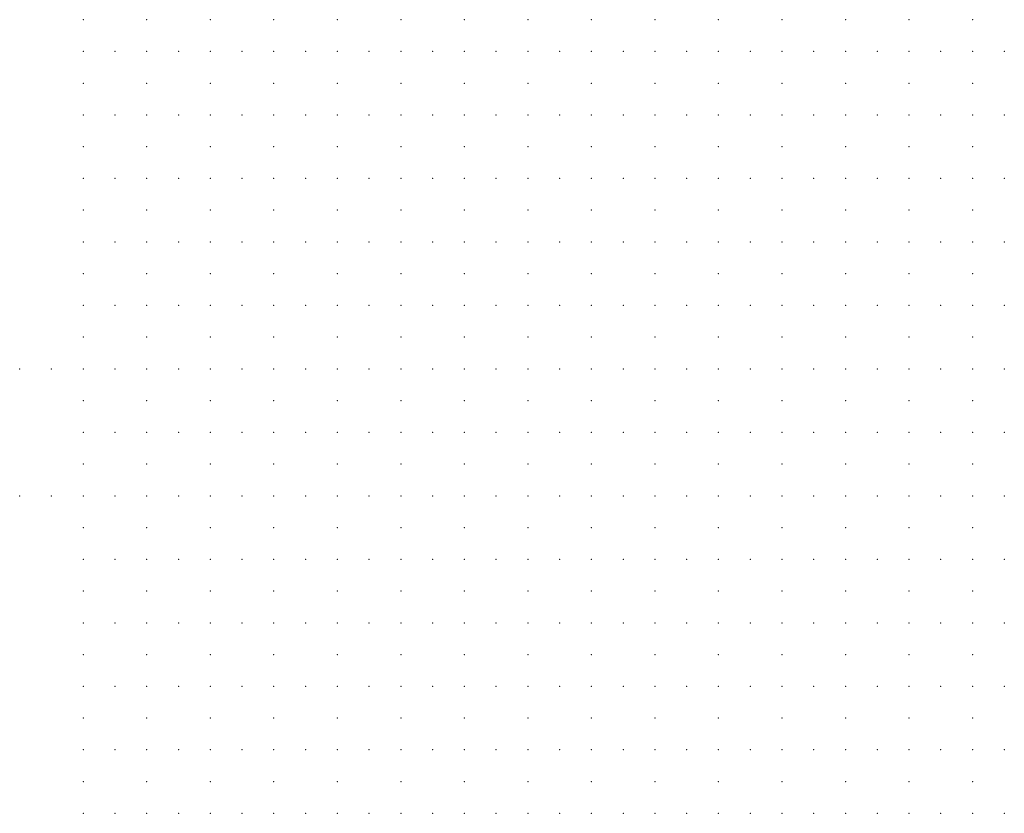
# Model space of a CAD drawing. Header units: metres. Extents: x 6576070.5 to 6576073.6, y 5593346.7 to 5593357.1.
# Drawn here: x 6576070.539 to 6576072.089, y 5593354.469 to 5593355.719 of the extents above; entities that cross this region are included whole.
import ezdxf

# ---------------------------------------------------------------- set-up
doc = ezdxf.new("R2010")
doc.units = ezdxf.units.M
doc.header["$MEASUREMENT"] = 0
doc.layers.add('siatka_5x5cm', color=1, linetype='CONTINUOUS', lineweight=13)

msp = doc.modelspace()

# ---------------------------------------------------------------- linework, layer by layer
at = {"layer": 'siatka_5x5cm'}
for p in [(6576070.6387, 5593355.7187, 0.008), (6576070.7387, 5593355.7187, 0.008), (6576070.8387, 5593355.7187, 0.008), (6576070.9387, 5593355.7187, 0.009), (6576071.0387, 5593355.7187, 0.008), (6576071.1387, 5593355.7187, 0.009), (6576071.2387, 5593355.7187, 0.009), (6576071.3387, 5593355.7187, 0.009), (6576071.4387, 5593355.7187, 0.009), (6576071.5387, 5593355.7187, 0.009), (6576071.6387, 5593355.7187, 0.009), (6576071.7387, 5593355.7187, 0.009), (6576071.8387, 5593355.7187, 0.008), (6576071.9387, 5593355.7187, 0.009), (6576072.0387, 5593355.7187, 0.009), (6576070.6387, 5593355.6687, 0.008), (6576070.6387, 5593355.6687, 0.008), (6576070.6887, 5593355.6687, 0.008), (6576070.7387, 5593355.6687, 0.009), (6576070.7387, 5593355.6687, 0.009), (6576070.7887, 5593355.6687, 0.009), (6576070.8387, 5593355.6687, 0.01), (6576070.8387, 5593355.6687, 0.01), (6576070.8887, 5593355.6687, 0.009), (6576070.9387, 5593355.6687, 0.009), (6576070.9387, 5593355.6687, 0.009), (6576070.9887, 5593355.6687, 0.009), (6576071.0387, 5593355.6687, 0.008), (6576071.0387, 5593355.6687, 0.008), (6576071.0887, 5593355.6687, 0.008), (6576071.1387, 5593355.6687, 0.008), (6576071.1387, 5593355.6687, 0.008), (6576071.1887, 5593355.6687, 0.009), (6576071.2387, 5593355.6687, 0.009), (6576071.2387, 5593355.6687, 0.009), (6576071.2887, 5593355.6687, 0.009), (6576071.3387, 5593355.6687, 0.009), (6576071.3387, 5593355.6687, 0.009), (6576071.3887, 5593355.6687, 0.009), (6576071.4387, 5593355.6687, 0.01), (6576071.4387, 5593355.6687, 0.01), (6576071.4887, 5593355.6687, 0.009), (6576071.5387, 5593355.6687, 0.009), (6576071.5387, 5593355.6687, 0.009), (6576071.5887, 5593355.6687, 0.009), (6576071.6387, 5593355.6687, 0.009), (6576071.6387, 5593355.6687, 0.009), (6576071.6887, 5593355.6687, 0.009), (6576071.7387, 5593355.6687, 0.009), (6576071.7387, 5593355.6687, 0.009), (6576071.7887, 5593355.6687, 0.008), (6576071.8387, 5593355.6687, 0.008), (6576071.8387, 5593355.6687, 0.008), (6576071.8887, 5593355.6687, 0.009), (6576071.9387, 5593355.6687, 0.01), (6576071.9387, 5593355.6687, 0.01), (6576071.9887, 5593355.6687, 0.009), (6576072.0387, 5593355.6687, 0.009), (6576072.0387, 5593355.6687, 0.009), (6576072.0887, 5593355.6687, 0.009), (6576070.6387, 5593355.6187, 0.008), (6576070.7387, 5593355.6187, 0.009), (6576070.8387, 5593355.6187, 0.009), (6576070.9387, 5593355.6187, 0.009), (6576071.0387, 5593355.6187, 0.008), (6576071.1387, 5593355.6187, 0.009), (6576071.2387, 5593355.6187, 0.009), (6576071.3387, 5593355.6187, 0.008), (6576071.4387, 5593355.6187, 0.009), (6576071.5387, 5593355.6187, 0.008), (6576071.6387, 5593355.6187, 0.009), (6576071.7387, 5593355.6187, 0.009), (6576071.8387, 5593355.6187, 0.008), (6576071.9387, 5593355.6187, 0.009), (6576072.0387, 5593355.6187, 0.009), (6576070.6387, 5593355.5687, 0.008), (6576070.6387, 5593355.5687, 0.008), (6576070.6887, 5593355.5687, 0.008), (6576070.7387, 5593355.5687, 0.009), (6576070.7387, 5593355.5687, 0.009), (6576070.7887, 5593355.5687, 0.009), (6576070.8387, 5593355.5687, 0.009), (6576070.8387, 5593355.5687, 0.009), (6576070.8887, 5593355.5687, 0.009), (6576070.9387, 5593355.5687, 0.009), (6576070.9387, 5593355.5687, 0.009), (6576070.9887, 5593355.5687, 0.009), (6576071.0387, 5593355.5687, 0.009), (6576071.0387, 5593355.5687, 0.009), (6576071.0887, 5593355.5687, 0.009), (6576071.1387, 5593355.5687, 0.009), (6576071.1387, 5593355.5687, 0.009), (6576071.1887, 5593355.5687, 0.009), (6576071.2387, 5593355.5687, 0.009), (6576071.2387, 5593355.5687, 0.009), (6576071.2887, 5593355.5687, 0.008), (6576071.3387, 5593355.5687, 0.007), (6576071.3387, 5593355.5687, 0.007), (6576071.3887, 5593355.5687, 0.008), (6576071.4387, 5593355.5687, 0.009), (6576071.4387, 5593355.5687, 0.009), (6576071.4887, 5593355.5687, 0.008), (6576071.5387, 5593355.5687, 0.007), (6576071.5387, 5593355.5687, 0.007), (6576071.5887, 5593355.5687, 0.009), (6576071.6387, 5593355.5687, 0.01), (6576071.6387, 5593355.5687, 0.01), (6576071.6887, 5593355.5687, 0.009), (6576071.7387, 5593355.5687, 0.009), (6576071.7387, 5593355.5687, 0.009), (6576071.7887, 5593355.5687, 0.009), (6576071.8387, 5593355.5687, 0.009), (6576071.8387, 5593355.5687, 0.009), (6576071.8887, 5593355.5687, 0.009), (6576071.9387, 5593355.5687, 0.009), (6576071.9387, 5593355.5687, 0.009), (6576071.9887, 5593355.5687, 0.009), (6576072.0387, 5593355.5687, 0.01), (6576072.0387, 5593355.5687, 0.01), (6576072.0887, 5593355.5687, 0.009), (6576070.6387, 5593355.5187, 0.008), (6576070.7387, 5593355.5187, 0.008), (6576070.8387, 5593355.5187, 0.008), (6576070.9387, 5593355.5187, 0.008), (6576071.0387, 5593355.5187, 0.008), (6576071.1387, 5593355.5187, 0.008), (6576071.2387, 5593355.5187, 0.009), (6576071.3387, 5593355.5187, 0.008), (6576071.4387, 5593355.5187, 0.009), (6576071.5387, 5593355.5187, 0.008), (6576071.6387, 5593355.5187, 0.008), (6576071.7387, 5593355.5187, 0.008), (6576071.8387, 5593355.5187, 0.009), (6576071.9387, 5593355.5187, 0.009), (6576072.0387, 5593355.5187, 0.009), (6576070.6387, 5593355.4687, 0.008), (6576070.6387, 5593355.4687, 0.008), (6576070.6887, 5593355.4687, 0.008), (6576070.7387, 5593355.4687, 0.008), (6576070.7387, 5593355.4687, 0.008), (6576070.7887, 5593355.4687, 0.008), (6576070.8387, 5593355.4687, 0.008), (6576070.8387, 5593355.4687, 0.008), (6576070.8887, 5593355.4687, 0.008), (6576070.9387, 5593355.4687, 0.008), (6576070.9387, 5593355.4687, 0.008), (6576070.9887, 5593355.4687, 0.008), (6576071.0387, 5593355.4687, 0.008), (6576071.0387, 5593355.4687, 0.008), (6576071.0887, 5593355.4687, 0.008), (6576071.1387, 5593355.4687, 0.008), (6576071.1387, 5593355.4687, 0.008), (6576071.1887, 5593355.4687, 0.008), (6576071.2387, 5593355.4687, 0.009), (6576071.2387, 5593355.4687, 0.009), (6576071.2887, 5593355.4687, 0.009), (6576071.3387, 5593355.4687, 0.008), (6576071.3387, 5593355.4687, 0.008), (6576071.3887, 5593355.4687, 0.008), (6576071.4387, 5593355.4687, 0.008), (6576071.4387, 5593355.4687, 0.008), (6576071.4887, 5593355.4687, 0.009), (6576071.5387, 5593355.4687, 0.009), (6576071.5387, 5593355.4687, 0.009), (6576071.5887, 5593355.4687, 0.008), (6576071.6387, 5593355.4687, 0.007), (6576071.6387, 5593355.4687, 0.007), (6576071.6887, 5593355.4687, 0.007), (6576071.7387, 5593355.4687, 0.008), (6576071.7387, 5593355.4687, 0.008), (6576071.7887, 5593355.4687, 0.008), (6576071.8387, 5593355.4687, 0.009), (6576071.8387, 5593355.4687, 0.009), (6576071.8887, 5593355.4687, 0.009), (6576071.9387, 5593355.4687, 0.008), (6576071.9387, 5593355.4687, 0.008), (6576071.9887, 5593355.4687, 0.008), (6576072.0387, 5593355.4687, 0.008), (6576072.0387, 5593355.4687, 0.008), (6576072.0887, 5593355.4687, 0.008), (6576070.6387, 5593355.4187, 0.007), (6576070.7387, 5593355.4187, 0.007), (6576070.8387, 5593355.4187, 0.007), (6576070.9387, 5593355.4187, 0.007), (6576071.0387, 5593355.4187, 0.008), (6576071.1387, 5593355.4187, 0.008), (6576071.2387, 5593355.4187, 0.008), (6576071.3387, 5593355.4187, 0.008), (6576071.4387, 5593355.4187, 0.009), (6576071.5387, 5593355.4187, 0.008), (6576071.6387, 5593355.4187, 0.008), (6576071.7387, 5593355.4187, 0.007), (6576071.8387, 5593355.4187, 0.009), (6576071.9387, 5593355.4187, 0.008), (6576072.0387, 5593355.4187, 0.009), (6576070.6387, 5593355.3687, 0.007), (6576070.6387, 5593355.3687, 0.007), (6576070.6887, 5593355.3687, 0.006), (6576070.7387, 5593355.3687, 0.005), (6576070.7387, 5593355.3687, 0.005), (6576070.7887, 5593355.3687, 0.006), (6576070.8387, 5593355.3687, 0.007), (6576070.8387, 5593355.3687, 0.007), (6576070.8887, 5593355.3687, 0.007), (6576070.9387, 5593355.3687, 0.007), (6576070.9387, 5593355.3687, 0.007), (6576070.9887, 5593355.3687, 0.007), (6576071.0387, 5593355.3687, 0.007), (6576071.0387, 5593355.3687, 0.007), (6576071.0887, 5593355.3687, 0.007), (6576071.1387, 5593355.3687, 0.007), (6576071.1387, 5593355.3687, 0.007), (6576071.1887, 5593355.3687, 0.008), (6576071.2387, 5593355.3687, 0.008), (6576071.2387, 5593355.3687, 0.008), (6576071.2887, 5593355.3687, 0.008), (6576071.3387, 5593355.3687, 0.008), (6576071.3387, 5593355.3687, 0.008), (6576071.3887, 5593355.3687, 0.009), (6576071.4387, 5593355.3687, 0.009), (6576071.4387, 5593355.3687, 0.009), (6576071.4887, 5593355.3687, 0.008), (6576071.5387, 5593355.3687, 0.007), (6576071.5387, 5593355.3687, 0.007), (6576071.5887, 5593355.3687, 0.008), (6576071.6387, 5593355.3687, 0.009), (6576071.6387, 5593355.3687, 0.009), (6576071.6887, 5593355.3687, 0.008), (6576071.7387, 5593355.3687, 0.006), (6576071.7387, 5593355.3687, 0.006), (6576071.7887, 5593355.3687, 0.007), (6576071.8387, 5593355.3687, 0.008), (6576071.8387, 5593355.3687, 0.008), (6576071.8887, 5593355.3687, 0.008), (6576071.9387, 5593355.3687, 0.008), (6576071.9387, 5593355.3687, 0.008), (6576071.9887, 5593355.3687, 0.008), (6576072.0387, 5593355.3687, 0.009), (6576072.0387, 5593355.3687, 0.009), (6576072.0887, 5593355.3687, 0.009), (6576070.6387, 5593355.3187, 0.006), (6576070.7387, 5593355.3187, 0.006), (6576070.8387, 5593355.3187, 0.007), (6576070.9387, 5593355.3187, 0.007), (6576071.0387, 5593355.3187, 0.007), (6576071.1387, 5593355.3187, 0.007), (6576071.2387, 5593355.3187, 0.008), (6576071.3387, 5593355.3187, 0.008), (6576071.4387, 5593355.3187, 0.008), (6576071.5387, 5593355.3187, 0.007), (6576071.6387, 5593355.3187, 0.008), (6576071.7387, 5593355.3187, 0.007), (6576071.8387, 5593355.3187, 0.008), (6576071.9387, 5593355.3187, 0.008), (6576072.0387, 5593355.3187, 0.008), (6576070.6387, 5593355.2687, 0.006), (6576070.6387, 5593355.2687, 0.006), (6576070.6887, 5593355.2687, 0.007), (6576070.7387, 5593355.2687, 0.007), (6576070.7387, 5593355.2687, 0.007), (6576070.7887, 5593355.2687, 0.007), (6576070.8387, 5593355.2687, 0.007), (6576070.8387, 5593355.2687, 0.007), (6576070.8887, 5593355.2687, 0.007), (6576070.9387, 5593355.2687, 0.007), (6576070.9387, 5593355.2687, 0.007), (6576070.9887, 5593355.2687, 0.007), (6576071.0387, 5593355.2687, 0.007), (6576071.0387, 5593355.2687, 0.007), (6576071.0887, 5593355.2687, 0.007), (6576071.1387, 5593355.2687, 0.007), (6576071.1387, 5593355.2687, 0.007), (6576071.1887, 5593355.2687, 0.007), (6576071.2387, 5593355.2687, 0.008), (6576071.2387, 5593355.2687, 0.008), (6576071.2887, 5593355.2687, 0.008), (6576071.3387, 5593355.2687, 0.007), (6576071.3387, 5593355.2687, 0.007), (6576071.3887, 5593355.2687, 0.008), (6576071.4387, 5593355.2687, 0.008), (6576071.4387, 5593355.2687, 0.008), (6576071.4887, 5593355.2687, 0.007), (6576071.5387, 5593355.2687, 0.007), (6576071.5387, 5593355.2687, 0.007), (6576071.5887, 5593355.2687, 0.007), (6576071.6387, 5593355.2687, 0.008), (6576071.6387, 5593355.2687, 0.008), (6576071.6887, 5593355.2687, 0.008), (6576071.7387, 5593355.2687, 0.008), (6576071.7387, 5593355.2687, 0.008), (6576071.7887, 5593355.2687, 0.008), (6576071.8387, 5593355.2687, 0.008), (6576071.8387, 5593355.2687, 0.008), (6576071.8887, 5593355.2687, 0.008), (6576071.9387, 5593355.2687, 0.008), (6576071.9387, 5593355.2687, 0.008), (6576071.9887, 5593355.2687, 0.008), (6576072.0387, 5593355.2687, 0.008), (6576072.0387, 5593355.2687, 0.008), (6576072.0887, 5593355.2687, 0.008), (6576070.6387, 5593355.2187, 0.005), (6576070.7387, 5593355.2187, 0.007), (6576070.8387, 5593355.2187, 0.006), (6576070.9387, 5593355.2187, 0.007), (6576071.0387, 5593355.2187, 0.006), (6576071.1387, 5593355.2187, 0.007), (6576071.2387, 5593355.2187, 0.007), (6576071.3387, 5593355.2187, 0.008), (6576071.4387, 5593355.2187, 0.007), (6576071.5387, 5593355.2187, 0.007), (6576071.6387, 5593355.2187, 0.008), (6576071.7387, 5593355.2187, 0.007), (6576071.8387, 5593355.2187, 0.007), (6576071.9387, 5593355.2187, 0.008), (6576072.0387, 5593355.2187, 0.008), (6576070.5387, 5593355.1687, 0.005), (6576070.5887, 5593355.1687, 0.005), (6576070.6387, 5593355.1687, 0.005), (6576070.6387, 5593355.1687, 0.005), (6576070.6887, 5593355.1687, 0.006), (6576070.7387, 5593355.1687, 0.006), (6576070.7387, 5593355.1687, 0.006), (6576070.7887, 5593355.1687, 0.006), (6576070.8387, 5593355.1687, 0.006), (6576070.8387, 5593355.1687, 0.006), (6576070.8887, 5593355.1687, 0.006), (6576070.9387, 5593355.1687, 0.006), (6576070.9387, 5593355.1687, 0.006), (6576070.9887, 5593355.1687, 0.006), (6576071.0387, 5593355.1687, 0.005), (6576071.0387, 5593355.1687, 0.005), (6576071.0887, 5593355.1687, 0.006), (6576071.1387, 5593355.1687, 0.007), (6576071.1387, 5593355.1687, 0.007), (6576071.1887, 5593355.1687, 0.007), (6576071.2387, 5593355.1687, 0.007), (6576071.2387, 5593355.1687, 0.007), (6576071.2887, 5593355.1687, 0.007), (6576071.3387, 5593355.1687, 0.008), (6576071.3387, 5593355.1687, 0.008), (6576071.3887, 5593355.1687, 0.007), (6576071.4387, 5593355.1687, 0.007), (6576071.4387, 5593355.1687, 0.007), (6576071.4887, 5593355.1687, 0.007), (6576071.5387, 5593355.1687, 0.007), (6576071.5387, 5593355.1687, 0.007), (6576071.5887, 5593355.1687, 0.007), (6576071.6387, 5593355.1687, 0.008), (6576071.6387, 5593355.1687, 0.008), (6576071.6887, 5593355.1687, 0.007), (6576071.7387, 5593355.1687, 0.007), (6576071.7387, 5593355.1687, 0.007), (6576071.7887, 5593355.1687, 0.007), (6576071.8387, 5593355.1687, 0.007), (6576071.8387, 5593355.1687, 0.007), (6576071.8887, 5593355.1687, 0.007), (6576071.9387, 5593355.1687, 0.008), (6576071.9387, 5593355.1687, 0.008), (6576071.9887, 5593355.1687, 0.008), (6576072.0387, 5593355.1687, 0.009), (6576072.0387, 5593355.1687, 0.009), (6576072.0887, 5593355.1687, 0.008), (6576070.6387, 5593355.1187, 0.005), (6576070.7387, 5593355.1187, 0.006), (6576070.8387, 5593355.1187, 0.006), (6576070.9387, 5593355.1187, 0.006), (6576071.0387, 5593355.1187, 0.006), (6576071.1387, 5593355.1187, 0.007), (6576071.2387, 5593355.1187, 0.007), (6576071.3387, 5593355.1187, 0.006), (6576071.4387, 5593355.1187, 0.007), (6576071.5387, 5593355.1187, 0.007), (6576071.6387, 5593355.1187, 0.007), (6576071.7387, 5593355.1187, 0.006), (6576071.8387, 5593355.1187, 0.006), (6576071.9387, 5593355.1187, 0.008), (6576072.0387, 5593355.1187, 0.008), (6576070.6387, 5593355.0687, 0.005), (6576070.6387, 5593355.0687, 0.005), (6576070.6887, 5593355.0687, 0.005), (6576070.7387, 5593355.0687, 0.006), (6576070.7387, 5593355.0687, 0.006), (6576070.7887, 5593355.0687, 0.006), (6576070.8387, 5593355.0687, 0.006), (6576070.8387, 5593355.0687, 0.006), (6576070.8887, 5593355.0687, 0.006), (6576070.9387, 5593355.0687, 0.006), (6576070.9387, 5593355.0687, 0.006), (6576070.9887, 5593355.0687, 0.006), (6576071.0387, 5593355.0687, 0.006), (6576071.0387, 5593355.0687, 0.006), (6576071.0887, 5593355.0687, 0.006), (6576071.1387, 5593355.0687, 0.006), (6576071.1387, 5593355.0687, 0.006), (6576071.1887, 5593355.0687, 0.006), (6576071.2387, 5593355.0687, 0.007), (6576071.2387, 5593355.0687, 0.007), (6576071.2887, 5593355.0687, 0.006), (6576071.3387, 5593355.0687, 0.005), (6576071.3387, 5593355.0687, 0.005), (6576071.3887, 5593355.0687, 0.006), (6576071.4387, 5593355.0687, 0.006), (6576071.4387, 5593355.0687, 0.006), (6576071.4887, 5593355.0687, 0.007), (6576071.5387, 5593355.0687, 0.007), (6576071.5387, 5593355.0687, 0.007), (6576071.5887, 5593355.0687, 0.007), (6576071.6387, 5593355.0687, 0.007), (6576071.6387, 5593355.0687, 0.007), (6576071.6887, 5593355.0687, 0.007), (6576071.7387, 5593355.0687, 0.006), (6576071.7387, 5593355.0687, 0.006), (6576071.7887, 5593355.0687, 0.006), (6576071.8387, 5593355.0687, 0.006), (6576071.8387, 5593355.0687, 0.006), (6576071.8887, 5593355.0687, 0.007), (6576071.9387, 5593355.0687, 0.007), (6576071.9387, 5593355.0687, 0.007), (6576071.9887, 5593355.0687, 0.008), (6576072.0387, 5593355.0687, 0.008), (6576072.0387, 5593355.0687, 0.008), (6576072.0887, 5593355.0687, 0.008), (6576070.6387, 5593355.0187, 0.005), (6576070.7387, 5593355.0187, 0.006), (6576070.8387, 5593355.0187, 0.006), (6576070.9387, 5593355.0187, 0.006), (6576071.0387, 5593355.0187, 0.006), (6576071.1387, 5593355.0187, 0.006), (6576071.2387, 5593355.0187, 0.006), (6576071.3387, 5593355.0187, 0.006), (6576071.4387, 5593355.0187, 0.006), (6576071.5387, 5593355.0187, 0.005), (6576071.6387, 5593355.0187, 0.007), (6576071.7387, 5593355.0187, 0.006), (6576071.8387, 5593355.0187, 0.006), (6576071.9387, 5593355.0187, 0.008), (6576072.0387, 5593355.0187, 0.009), (6576070.5387, 5593354.9687, 0.006), (6576070.5887, 5593354.9687, 0.006), (6576070.6387, 5593354.9687, 0.006), (6576070.6387, 5593354.9687, 0.006), (6576070.6887, 5593354.9687, 0.006), (6576070.7387, 5593354.9687, 0.006), (6576070.7387, 5593354.9687, 0.006), (6576070.7887, 5593354.9687, 0.006), (6576070.8387, 5593354.9687, 0.006), (6576070.8387, 5593354.9687, 0.006), (6576070.8887, 5593354.9687, 0.007), (6576070.9387, 5593354.9687, 0.007), (6576070.9387, 5593354.9687, 0.007), (6576070.9887, 5593354.9687, 0.007), (6576071.0387, 5593354.9687, 0.007), (6576071.0387, 5593354.9687, 0.007), (6576071.0887, 5593354.9687, 0.007), (6576071.1387, 5593354.9687, 0.006), (6576071.1387, 5593354.9687, 0.006), (6576071.1887, 5593354.9687, 0.006), (6576071.2387, 5593354.9687, 0.005), (6576071.2387, 5593354.9687, 0.005), (6576071.2887, 5593354.9687, 0.006), (6576071.3387, 5593354.9687, 0.007), (6576071.3387, 5593354.9687, 0.007), (6576071.3887, 5593354.9687, 0.006), (6576071.4387, 5593354.9687, 0.006), (6576071.4387, 5593354.9687, 0.006), (6576071.4887, 5593354.9687, 0.005), (6576071.5387, 5593354.9687, 0.004), (6576071.5387, 5593354.9687, 0.004), (6576071.5887, 5593354.9687, 0.006), (6576071.6387, 5593354.9687, 0.007), (6576071.6387, 5593354.9687, 0.007), (6576071.6887, 5593354.9687, 0.007), (6576071.7387, 5593354.9687, 0.006), (6576071.7387, 5593354.9687, 0.006), (6576071.7887, 5593354.9687, 0.006), (6576071.8387, 5593354.9687, 0.006), (6576071.8387, 5593354.9687, 0.006), (6576071.8887, 5593354.9687, 0.007), (6576071.9387, 5593354.9687, 0.009), (6576071.9387, 5593354.9687, 0.009), (6576071.9887, 5593354.9687, 0.009), (6576072.0387, 5593354.9687, 0.009), (6576072.0387, 5593354.9687, 0.009), (6576072.0887, 5593354.9687, 0.009), (6576070.6387, 5593354.9187, 0.005), (6576070.7387, 5593354.9187, 0.005), (6576070.8387, 5593354.9187, 0.005), (6576070.9387, 5593354.9187, 0.005), (6576071.0387, 5593354.9187, 0.006), (6576071.1387, 5593354.9187, 0.005), (6576071.2387, 5593354.9187, 0.005), (6576071.3387, 5593354.9187, 0.006), (6576071.4387, 5593354.9187, 0.006), (6576071.5387, 5593354.9187, 0.005), (6576071.6387, 5593354.9187, 0.006), (6576071.7387, 5593354.9187, 0.006), (6576071.8387, 5593354.9187, 0.006), (6576071.9387, 5593354.9187, 0.007), (6576072.0387, 5593354.9187, 0.008), (6576070.6387, 5593354.8687, 0.004), (6576070.6387, 5593354.8687, 0.004), (6576070.6887, 5593354.8687, 0.004), (6576070.7387, 5593354.8687, 0.004), (6576070.7387, 5593354.8687, 0.004), (6576070.7887, 5593354.8687, 0.004), (6576070.8387, 5593354.8687, 0.004), (6576070.8387, 5593354.8687, 0.004), (6576070.8887, 5593354.8687, 0.004), (6576070.9387, 5593354.8687, 0.004), (6576070.9387, 5593354.8687, 0.004), (6576070.9887, 5593354.8687, 0.004), (6576071.0387, 5593354.8687, 0.004), (6576071.0387, 5593354.8687, 0.004), (6576071.0887, 5593354.8687, 0.005), (6576071.1387, 5593354.8687, 0.005), (6576071.1387, 5593354.8687, 0.005), (6576071.1887, 5593354.8687, 0.005), (6576071.2387, 5593354.8687, 0.005), (6576071.2387, 5593354.8687, 0.005), (6576071.2887, 5593354.8687, 0.006), (6576071.3387, 5593354.8687, 0.006), (6576071.3387, 5593354.8687, 0.006), (6576071.3887, 5593354.8687, 0.005), (6576071.4387, 5593354.8687, 0.005), (6576071.4387, 5593354.8687, 0.005), (6576071.4887, 5593354.8687, 0.006), (6576071.5387, 5593354.8687, 0.006), (6576071.5387, 5593354.8687, 0.006), (6576071.5887, 5593354.8687, 0.006), (6576071.6387, 5593354.8687, 0.006), (6576071.6387, 5593354.8687, 0.006), (6576071.6887, 5593354.8687, 0.006), (6576071.7387, 5593354.8687, 0.006), (6576071.7387, 5593354.8687, 0.006), (6576071.7887, 5593354.8687, 0.006), (6576071.8387, 5593354.8687, 0.006), (6576071.8387, 5593354.8687, 0.006), (6576071.8887, 5593354.8687, 0.006), (6576071.9387, 5593354.8687, 0.006), (6576071.9387, 5593354.8687, 0.006), (6576071.9887, 5593354.8687, 0.006), (6576072.0387, 5593354.8687, 0.006), (6576072.0387, 5593354.8687, 0.006), (6576072.0887, 5593354.8687, 0.006), (6576070.6387, 5593354.8187, 0.003), (6576070.7387, 5593354.8187, 0.004), (6576070.8387, 5593354.8187, 0.004), (6576070.9387, 5593354.8187, 0.005), (6576071.0387, 5593354.8187, 0.005), (6576071.1387, 5593354.8187, 0.005), (6576071.2387, 5593354.8187, 0.005), (6576071.3387, 5593354.8187, 0.005), (6576071.4387, 5593354.8187, 0.005), (6576071.5387, 5593354.8187, 0.006), (6576071.6387, 5593354.8187, 0.005), (6576071.7387, 5593354.8187, 0.006), (6576071.8387, 5593354.8187, 0.006), (6576071.9387, 5593354.8187, 0.006), (6576072.0387, 5593354.8187, 0.006), (6576070.6387, 5593354.7687, 0.002), (6576070.6387, 5593354.7687, 0.002), (6576070.6887, 5593354.7687, 0.003), (6576070.7387, 5593354.7687, 0.004), (6576070.7387, 5593354.7687, 0.004), (6576070.7887, 5593354.7687, 0.004), (6576070.8387, 5593354.7687, 0.004), (6576070.8387, 5593354.7687, 0.004), (6576070.8887, 5593354.7687, 0.005), (6576070.9387, 5593354.7687, 0.005), (6576070.9387, 5593354.7687, 0.005), (6576070.9887, 5593354.7687, 0.005), (6576071.0387, 5593354.7687, 0.005), (6576071.0387, 5593354.7687, 0.005), (6576071.0887, 5593354.7687, 0.005), (6576071.1387, 5593354.7687, 0.005), (6576071.1387, 5593354.7687, 0.005), (6576071.1887, 5593354.7687, 0.005), (6576071.2387, 5593354.7687, 0.005), (6576071.2387, 5593354.7687, 0.005), (6576071.2887, 5593354.7687, 0.005), (6576071.3387, 5593354.7687, 0.005), (6576071.3387, 5593354.7687, 0.005), (6576071.3887, 5593354.7687, 0.005), (6576071.4387, 5593354.7687, 0.005), (6576071.4387, 5593354.7687, 0.005), (6576071.4887, 5593354.7687, 0.005), (6576071.5387, 5593354.7687, 0.005), (6576071.5387, 5593354.7687, 0.005), (6576071.5887, 5593354.7687, 0.005), (6576071.6387, 5593354.7687, 0.005), (6576071.6387, 5593354.7687, 0.005), (6576071.6887, 5593354.7687, 0.005), (6576071.7387, 5593354.7687, 0.005), (6576071.7387, 5593354.7687, 0.005), (6576071.7887, 5593354.7687, 0.006), (6576071.8387, 5593354.7687, 0.006), (6576071.8387, 5593354.7687, 0.006), (6576071.8887, 5593354.7687, 0.006), (6576071.9387, 5593354.7687, 0.005), (6576071.9387, 5593354.7687, 0.005), (6576071.9887, 5593354.7687, 0.005), (6576072.0387, 5593354.7687, 0.005), (6576072.0387, 5593354.7687, 0.005), (6576072.0887, 5593354.7687, 0.006), (6576070.6387, 5593354.7187, 0.003), (6576070.7387, 5593354.7187, 0.004), (6576070.8387, 5593354.7187, 0.004), (6576070.9387, 5593354.7187, 0.004), (6576071.0387, 5593354.7187, 0.004), (6576071.1387, 5593354.7187, 0.005), (6576071.2387, 5593354.7187, 0.005), (6576071.3387, 5593354.7187, 0.005), (6576071.4387, 5593354.7187, 0.005), (6576071.5387, 5593354.7187, 0.005), (6576071.6387, 5593354.7187, 0.005), (6576071.7387, 5593354.7187, 0.005), (6576071.8387, 5593354.7187, 0.005), (6576071.9387, 5593354.7187, 0.005), (6576072.0387, 5593354.7187, 0.006), (6576070.6387, 5593354.6687, 0.004), (6576070.6387, 5593354.6687, 0.004), (6576070.6887, 5593354.6687, 0.003), (6576070.7387, 5593354.6687, 0.003), (6576070.7387, 5593354.6687, 0.003), (6576070.7887, 5593354.6687, 0.004), (6576070.8387, 5593354.6687, 0.004), (6576070.8387, 5593354.6687, 0.004), (6576070.8887, 5593354.6687, 0.004), (6576070.9387, 5593354.6687, 0.003), (6576070.9387, 5593354.6687, 0.003), (6576070.9887, 5593354.6687, 0.003), (6576071.0387, 5593354.6687, 0.003), (6576071.0387, 5593354.6687, 0.003), (6576071.0887, 5593354.6687, 0.004), (6576071.1387, 5593354.6687, 0.004), (6576071.1387, 5593354.6687, 0.004), (6576071.1887, 5593354.6687, 0.004), (6576071.2387, 5593354.6687, 0.005), (6576071.2387, 5593354.6687, 0.005), (6576071.2887, 5593354.6687, 0.005), (6576071.3387, 5593354.6687, 0.005), (6576071.3387, 5593354.6687, 0.005), (6576071.3887, 5593354.6687, 0.005), (6576071.4387, 5593354.6687, 0.005), (6576071.4387, 5593354.6687, 0.005), (6576071.4887, 5593354.6687, 0.006), (6576071.5387, 5593354.6687, 0.006), (6576071.5387, 5593354.6687, 0.006), (6576071.5887, 5593354.6687, 0.005), (6576071.6387, 5593354.6687, 0.005), (6576071.6387, 5593354.6687, 0.005), (6576071.6887, 5593354.6687, 0.005), (6576071.7387, 5593354.6687, 0.005), (6576071.7387, 5593354.6687, 0.005), (6576071.7887, 5593354.6687, 0.005), (6576071.8387, 5593354.6687, 0.005), (6576071.8387, 5593354.6687, 0.005), (6576071.8887, 5593354.6687, 0.004), (6576071.9387, 5593354.6687, 0.004), (6576071.9387, 5593354.6687, 0.004), (6576071.9887, 5593354.6687, 0.005), (6576072.0387, 5593354.6687, 0.006), (6576072.0387, 5593354.6687, 0.006), (6576072.0887, 5593354.6687, 0.006), (6576070.6387, 5593354.6187, 0.003), (6576070.7387, 5593354.6187, 0.003), (6576070.8387, 5593354.6187, 0.004), (6576070.9387, 5593354.6187, 0.004), (6576071.0387, 5593354.6187, 0.003), (6576071.1387, 5593354.6187, 0.004), (6576071.2387, 5593354.6187, 0.004), (6576071.3387, 5593354.6187, 0.005), (6576071.4387, 5593354.6187, 0.005), (6576071.5387, 5593354.6187, 0.005), (6576071.6387, 5593354.6187, 0.005), (6576071.7387, 5593354.6187, 0.005), (6576071.8387, 5593354.6187, 0.004), (6576071.9387, 5593354.6187, 0.004), (6576072.0387, 5593354.6187, 0.006), (6576070.6387, 5593354.5687, 0.003), (6576070.6387, 5593354.5687, 0.003), (6576070.6887, 5593354.5687, 0.003), (6576070.7387, 5593354.5687, 0.003), (6576070.7387, 5593354.5687, 0.003), (6576070.7887, 5593354.5687, 0.003), (6576070.8387, 5593354.5687, 0.003), (6576070.8387, 5593354.5687, 0.003), (6576070.8887, 5593354.5687, 0.004), (6576070.9387, 5593354.5687, 0.004), (6576070.9387, 5593354.5687, 0.004), (6576070.9887, 5593354.5687, 0.003), (6576071.0387, 5593354.5687, 0.002), (6576071.0387, 5593354.5687, 0.002), (6576071.0887, 5593354.5687, 0.003), (6576071.1387, 5593354.5687, 0.005), (6576071.1387, 5593354.5687, 0.005), (6576071.1887, 5593354.5687, 0.004), (6576071.2387, 5593354.5687, 0.004), (6576071.2387, 5593354.5687, 0.004), (6576071.2887, 5593354.5687, 0.004), (6576071.3387, 5593354.5687, 0.005), (6576071.3387, 5593354.5687, 0.005), (6576071.3887, 5593354.5687, 0.005), (6576071.4387, 5593354.5687, 0.005), (6576071.4387, 5593354.5687, 0.005), (6576071.4887, 5593354.5687, 0.005), (6576071.5387, 5593354.5687, 0.005), (6576071.5387, 5593354.5687, 0.005), (6576071.5887, 5593354.5687, 0.004), (6576071.6387, 5593354.5687, 0.004), (6576071.6387, 5593354.5687, 0.004), (6576071.6887, 5593354.5687, 0.004), (6576071.7387, 5593354.5687, 0.004), (6576071.7387, 5593354.5687, 0.004), (6576071.7887, 5593354.5687, 0.004), (6576071.8387, 5593354.5687, 0.003), (6576071.8387, 5593354.5687, 0.003), (6576071.8887, 5593354.5687, 0.004), (6576071.9387, 5593354.5687, 0.005), (6576071.9387, 5593354.5687, 0.005), (6576071.9887, 5593354.5687, 0.005), (6576072.0387, 5593354.5687, 0.005), (6576072.0387, 5593354.5687, 0.005), (6576072.0887, 5593354.5687, 0.005), (6576070.6387, 5593354.5187, 0.002), (6576070.7387, 5593354.5187, 0.003), (6576070.8387, 5593354.5187, 0.003), (6576070.9387, 5593354.5187, 0.003), (6576071.0387, 5593354.5187, 0.002), (6576071.1387, 5593354.5187, 0.004), (6576071.2387, 5593354.5187, 0.003), (6576071.3387, 5593354.5187, 0.004), (6576071.4387, 5593354.5187, 0.004), (6576071.5387, 5593354.5187, 0.004), (6576071.6387, 5593354.5187, 0.004), (6576071.7387, 5593354.5187, 0.004), (6576071.8387, 5593354.5187, 0.003), (6576071.9387, 5593354.5187, 0.005), (6576072.0387, 5593354.5187, 0.005), (6576070.6387, 5593354.4687, 0.002), (6576070.6387, 5593354.4687, 0.002), (6576070.6887, 5593354.4687, 0.003), (6576070.7387, 5593354.4687, 0.003), (6576070.7387, 5593354.4687, 0.003), (6576070.7887, 5593354.4687, 0.003), (6576070.8387, 5593354.4687, 0.003), (6576070.8387, 5593354.4687, 0.003), (6576070.8887, 5593354.4687, 0.003), (6576070.9387, 5593354.4687, 0.002), (6576070.9387, 5593354.4687, 0.002), (6576070.9887, 5593354.4687, 0.003), (6576071.0387, 5593354.4687, 0.003), (6576071.0387, 5593354.4687, 0.003), (6576071.0887, 5593354.4687, 0.003), (6576071.1387, 5593354.4687, 0.003), (6576071.1387, 5593354.4687, 0.003), (6576071.1887, 5593354.4687, 0.003), (6576071.2387, 5593354.4687, 0.003), (6576071.2387, 5593354.4687, 0.003), (6576071.2887, 5593354.4687, 0.003), (6576071.3387, 5593354.4687, 0.004), (6576071.3387, 5593354.4687, 0.004), (6576071.3887, 5593354.4687, 0.004), (6576071.4387, 5593354.4687, 0.004), (6576071.4387, 5593354.4687, 0.004), (6576071.4887, 5593354.4687, 0.004), (6576071.5387, 5593354.4687, 0.004), (6576071.5387, 5593354.4687, 0.004), (6576071.5887, 5593354.4687, 0.004), (6576071.6387, 5593354.4687, 0.004), (6576071.6387, 5593354.4687, 0.004), (6576071.6887, 5593354.4687, 0.004), (6576071.7387, 5593354.4687, 0.003), (6576071.7387, 5593354.4687, 0.003), (6576071.7887, 5593354.4687, 0.004), (6576071.8387, 5593354.4687, 0.004), (6576071.8387, 5593354.4687, 0.004), (6576071.8887, 5593354.4687, 0.004), (6576071.9387, 5593354.4687, 0.005), (6576071.9387, 5593354.4687, 0.005), (6576071.9887, 5593354.4687, 0.004), (6576072.0387, 5593354.4687, 0.004), (6576072.0387, 5593354.4687, 0.004), (6576072.0887, 5593354.4687, 0.005)]:
    msp.add_point(p, dxfattribs=at)

doc.saveas('drawing.dxf')
